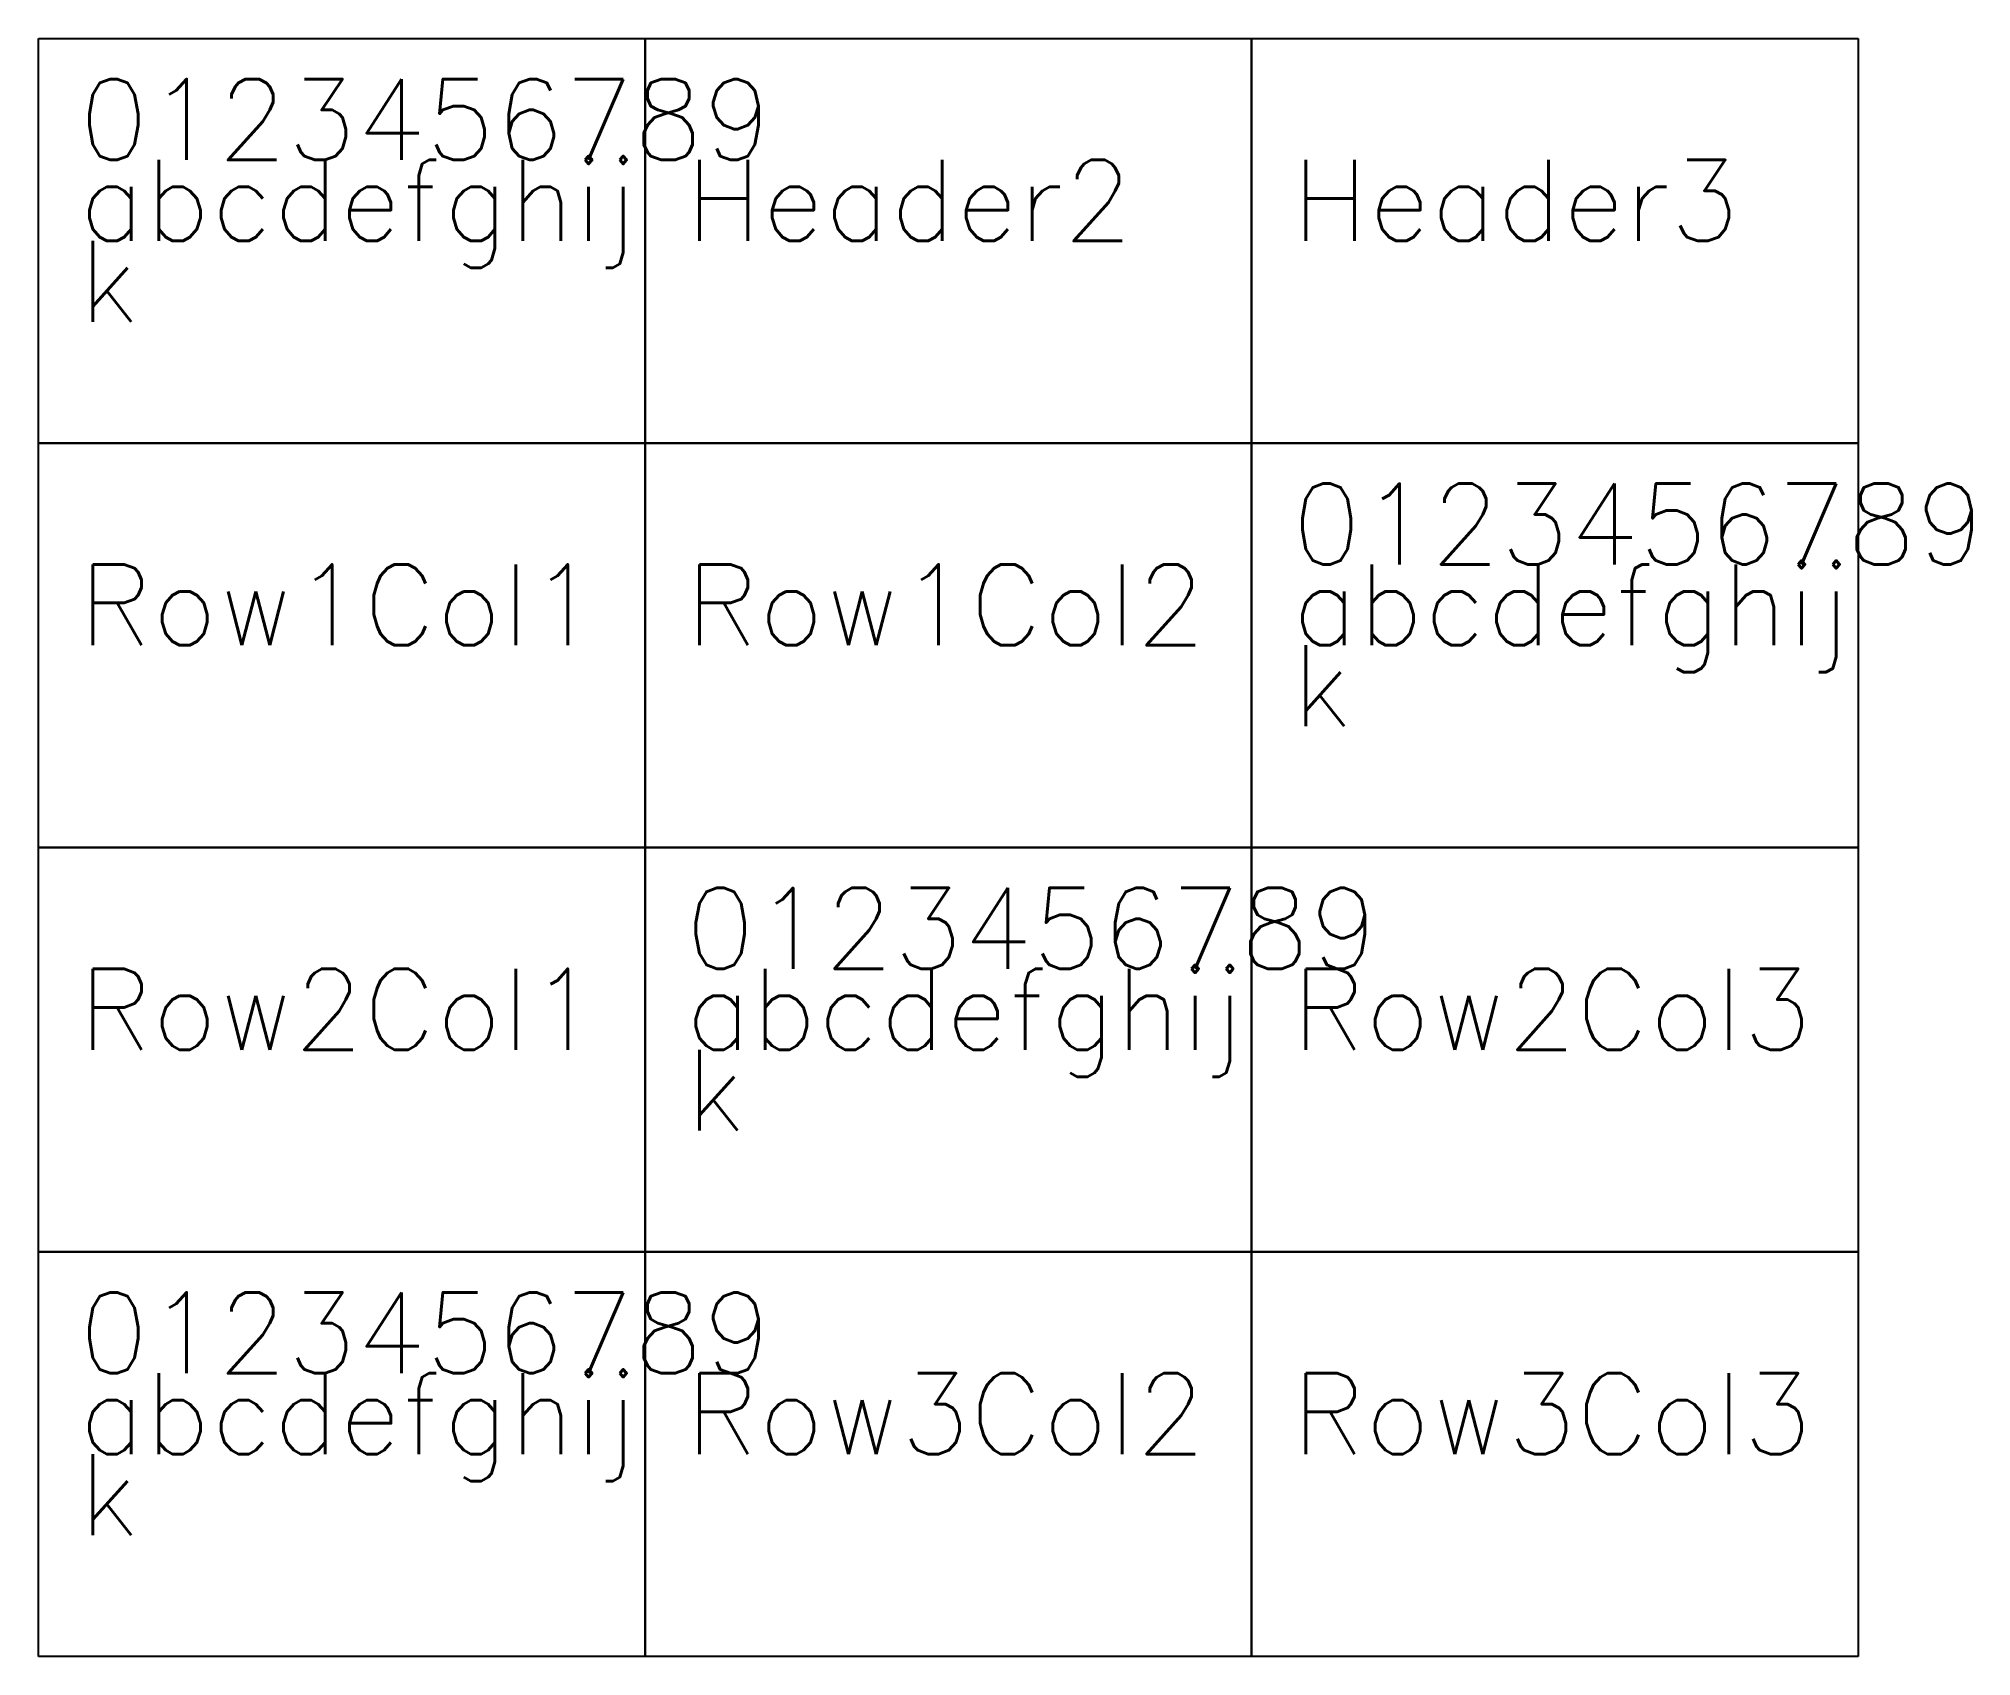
# Model space of a CAD drawing. Extents: x 0 to 47.8, y -40 to 0.
import ezdxf

# ---------------------------------------------------------------- set-up
doc = ezdxf.new("R2010")
doc.units = 0
doc.styles.get("Standard").update_dxf_attribs({"font": 'simplex.shx'})

msp = doc.modelspace()

# ---------------------------------------------------------------- linework, layer by layer
for p, q in [((0, 0), (15, 0)), ((0, -10), (0, 0)), ((15, 0), (15, -10)), ((15, 0), (30, 0)), ((15, -10), (15, 0)), ((30, 0), (30, -10)), ((30, 0), (45, 0)), ((30, -10), (30, 0)), ((45, 0), (45, -10)), ((15, -10), (0, -10)), ((0, -10), (15, -10)), ((0, -20), (0, -10)), ((30, -10), (15, -10)), ((15, -10), (15, -20)), ((15, -10), (30, -10)), ((15, -20), (15, -10)), ((45, -10), (30, -10)), ((30, -10), (30, -20)), ((30, -10), (45, -10)), ((30, -20), (30, -10)), ((45, -10), (45, -20)), ((15, -20), (0, -20)), ((0, -20), (15, -20)), ((0, -30), (0, -20)), ((30, -20), (15, -20)), ((15, -20), (15, -30)), ((15, -20), (30, -20)), ((15, -30), (15, -20)), ((45, -20), (30, -20)), ((30, -20), (30, -30)), ((30, -20), (45, -20)), ((30, -30), (30, -20)), ((45, -20), (45, -30)), ((15, -30), (0, -30)), ((0, -30), (15, -30)), ((0, -40), (0, -30)), ((30, -30), (15, -30)), ((15, -30), (15, -40)), ((15, -30), (30, -30)), ((15, -40), (15, -30)), ((45, -30), (30, -30)), ((30, -30), (30, -40)), ((30, -30), (45, -30)), ((30, -40), (30, -30)), ((45, -30), (45, -40)), ((15, -40), (0, -40)), ((30, -40), (15, -40)), ((45, -40), (30, -40))]:
    msp.add_line(p, q)

# ---------------------------------------------------------------- texts
for s, p in [('0123456789', (1, -3)), ('abcdefghij', (1, -5)), ('Header2', (16, -5)), ('Header3', (31, -5)), ('k', (1, -7)), ('0123456789', (31, -13)), ('abcdefghij', (31, -15)), ('Row1Col1', (1, -15)), ('Row1Col2', (16, -15)), ('k', (31, -17)), ('0123456789', (16, -23)), ('abcdefghij', (16, -25)), ('Row2Col1', (1, -25)), ('Row2Col3', (31, -25)), ('k', (16, -27)), ('0123456789', (1, -33)), ('abcdefghij', (1, -35)), ('Row3Col2', (16, -35)), ('Row3Col3', (31, -35)), ('k', (1, -37))]:
    msp.add_text(s, height=2).set_placement(p)

doc.saveas('drawing.dxf')
